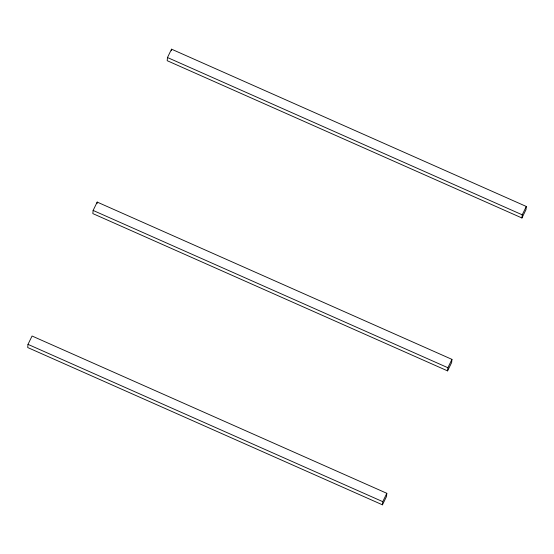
<?xml version="1.0" encoding="UTF-8"?>
<svg xmlns="http://www.w3.org/2000/svg" width="554" height="554" viewBox="0 0 554 554"><rect width="100%" height="100%" fill="white"/><g stroke="black" fill="none" stroke-linecap="round" stroke-linejoin="round"><path stroke-width="0.83" d="M27.998 344.366L27.7 347.531L382.461 504.826L386.519 496.474L386.817 493.309L32.063 336.015L27.998 344.366L382.759 501.661L382.461 504.826M93.127 210.43L92.83 213.595L447.59 370.889L451.649 362.538L451.946 359.373L97.192 202.078L93.127 210.43L447.888 367.724L447.59 370.889M97.04 203.657L97.192 202.078M167.481 57.526L167.183 60.691L521.937 217.985L526.002 209.634L526.3 206.469L171.539 49.174L167.481 57.526L522.235 214.82L521.937 217.985M171.394 50.753L171.539 49.174M382.759 501.661L386.817 493.309M447.888 367.724L451.946 359.373M522.235 214.82L526.3 206.469"/></g></svg>
